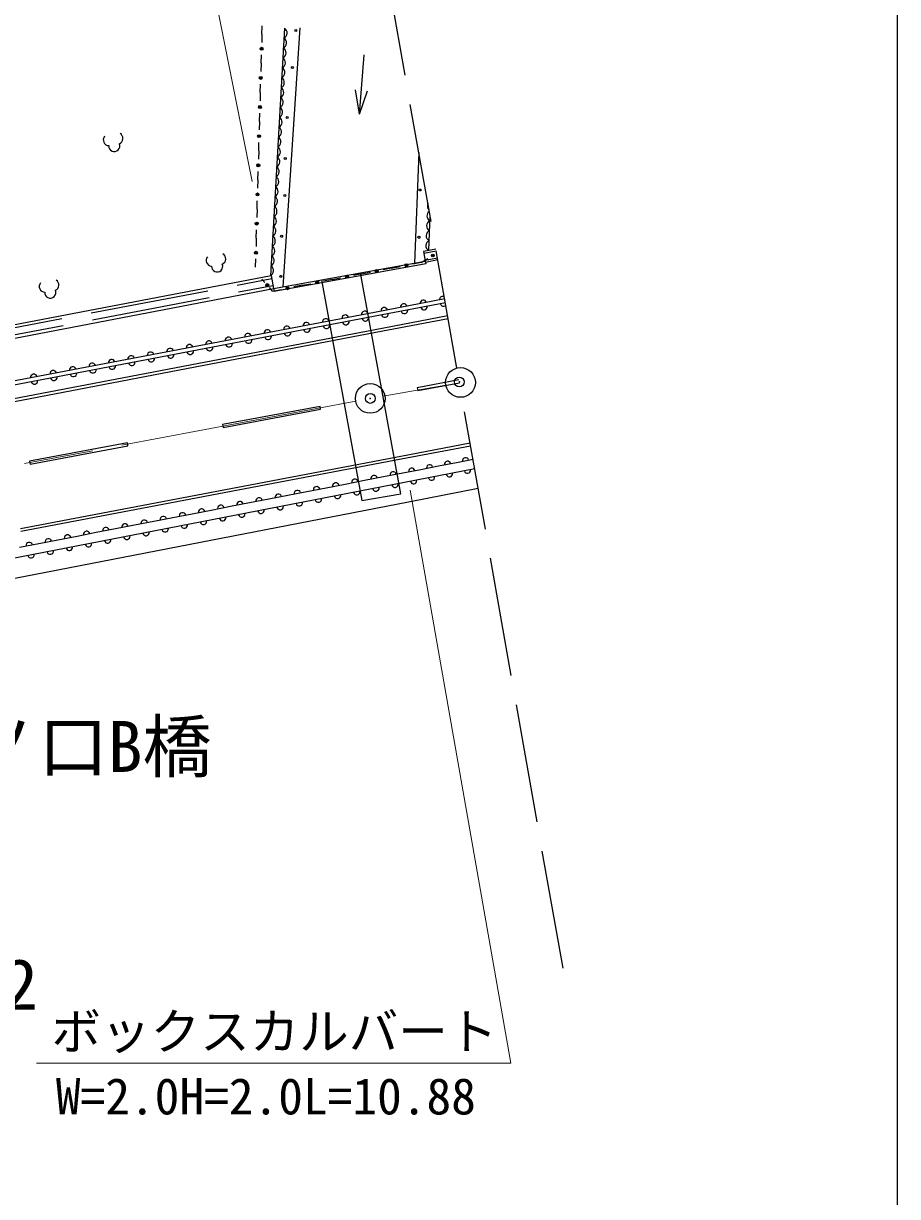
# Model space of a CAD drawing. Units: millimetres, scale not verified. Extents: x 40000 to 680000, y 20000 to 380000.
# Drawn here: x 534893 to 579000, y 255889 to 315068 of the extents above; entities that cross this region are included whole.
import ezdxf
from ezdxf.enums import TextEntityAlignment as Align

# ---------------------------------------------------------------- set-up
doc = ezdxf.new("R2010")
doc.units = ezdxf.units.MM
doc.header["$LTSCALE"] = 1000
doc.header["$PDMODE"] = 32
doc.header["$PDSIZE"] = 500
doc.linetypes.add('CHAIN', pattern=[18.5, 12, -1.5, 3.5, -1.5])
doc.linetypes.add('DASHED', pattern=[7.5, 6, -1.5])
for name, color, linetype, lineweight in [('M-BGD', 7, 'Continuous', 25), ('M-BGD-EXST', 7, 'Continuous', 25), ('M-BMK', 2, 'CHAIN', 13), ('M-BMK-SRVR', 3, 'Continuous', 25), ('M-STR-HTXT', 7, 'Continuous', 13), ('M-STR-STR1', 1, 'Continuous', 25), ('M-STR-STRC', 7, 'Continuous', 25), ('M-TTL-BAND', 7, 'Continuous', 25)]:
    doc.layers.add(name, color=color, linetype=linetype, lineweight=lineweight)
doc.layers.add('M-OTRS', color=6, linetype='Continuous')
doc.styles.add('ＭＳ ゴシック', font='')
doc.styles.get('ＭＳ ゴシック').set_extended_font_data('MS Gothic')

msp = doc.modelspace()

# ---------------------------------------------------------------- linework, layer by layer
at = {"layer": 'M-BGD', "linetype": 'DASHED'}
for p, q in [((556765, 297685), (551669, 326489)), ((555722, 303578), (555101, 303459)), ((555783, 303233), (555164, 303115)), ((516205, 296244), (547419, 302200)), ((516276, 295901), (547485, 301856)), ((562121, 267406), (557025, 296211))]:
    msp.add_line(p, q, dxfattribs=at)
at = {"layer": 'M-BGD'}
for p, q in [((546928, 314527), (546940, 314947)), ((548831, 314846), (547984, 301774)), ((546928, 314527), (546917, 314107)), ((548062, 314829), (547352, 302340)), ((546887, 313057), (546876, 312637)), ((546887, 313057), (546899, 313477)), ((551858, 310495), (552083, 313486)), ((546846, 311587), (546858, 312007)), ((546846, 311587), (546835, 311167)), ((551858, 310495), (551649, 311714)), ((551858, 310495), (552247, 311669)), ((546805, 310117), (546794, 309697)), ((546805, 310117), (546817, 310537)), ((546764, 308647), (546776, 309067)), ((546764, 308647), (546752, 308227)), ((554842, 308550), (554619, 302983)), ((546723, 307177), (546711, 306757)), ((546723, 307177), (546735, 307597)), ((546682, 305706), (546694, 306126)), ((546682, 305706), (546670, 305286)), ((555404, 305377), (555333, 303606)), ((546641, 304236), (546629, 303816)), ((546641, 304236), (546653, 304656)), ((555705, 303677), (555083, 303558)), ((546600, 302766), (546612, 303186)), ((547517, 301689), (555169, 303083)), ((554969, 303013), (554540, 302930)), ((554969, 303013), (555301, 303213)), ((555083, 303558), (555169, 303083)), ((555169, 303083), (555196, 302935)), ((555800, 303135), (555182, 303017)), ((555196, 302935), (547544, 301541)), ((551968, 302435), (551540, 302352)), ((551968, 302435), (552397, 302518)), ((553469, 302724), (553040, 302641)), ((553469, 302724), (553897, 302807)), ((516266, 296408), (547391, 302347)), ((546919, 302171), (547075, 301999)), ((547391, 302347), (547517, 301689)), ((548968, 301857), (548539, 301774)), ((548968, 301857), (549396, 301940)), ((550468, 302146), (550039, 302063)), ((550468, 302146), (550897, 302229)), ((516386, 295749), (547517, 301689)), ((547467, 301568), (547311, 301740)), ((547467, 301568), (547896, 301651)), ((547517, 301689), (547544, 301541)), ((556148, 301169), (552602, 300493)), ((556183, 300972), (552640, 300296)), ((556746, 292923), (557578, 293085)), ((553067, 292208), (554034, 292396)), ((554034, 292396), (554938, 292572)), ((554938, 292572), (555842, 292747)), ((555842, 292747), (556746, 292923)), ((550167, 291646), (551134, 291834)), ((551134, 291834), (552100, 292021)), ((552100, 292021), (553067, 292208)), ((547267, 291084), (548234, 291271)), ((548234, 291271), (549200, 291459)), ((549200, 291459), (550167, 291646)), ((557840, 291608), (554320, 290923)), ((544367, 290522), (545333, 290709)), ((545333, 290709), (546300, 290897)), ((546300, 290897), (547267, 291084)), ((541467, 289959), (542433, 290147)), ((542433, 290147), (543400, 290334)), ((543400, 290334), (544367, 290522)), ((537600, 289210), (538566, 289397)), ((538566, 289397), (539533, 289585)), ((539533, 289585), (540500, 289772)), ((540500, 289772), (541467, 289959)), ((534700, 288648), (535666, 288835)), ((535666, 288835), (536633, 289022)), ((536633, 289022), (537600, 289210))]:
    msp.add_line(p, q, dxfattribs=at)
for points in [[(552602, 300493), (533938, 296941), (510536, 292470)], [(552640, 300296), (533976, 296744), (510573, 292274)], [(557665, 292592), (554129, 291905), (534794, 288157), (511702, 283723)], [(554320, 290923), (534984, 287175), (511889, 282740), (497412, 279992), (479089, 276524), (456687, 272237)]]:
    msp.add_lwpolyline(points, dxfattribs=at)
for centre, radius in [((548640, 314709), 50), ((546908, 313792), 75), ((546908, 313792), 49.5), ((546908, 313792), 24.5), ((548462, 312846), 50), ((546867, 312322), 75), ((546867, 312322), 49.5), ((546867, 312322), 24.5), ((546826, 310852), 75), ((546826, 310852), 49.5), ((546826, 310852), 24.5), ((548198, 310322), 50), ((546785, 309382), 75), ((546785, 309382), 49.5), ((546785, 309382), 24.5), ((546744, 307912), 75), ((546744, 307912), 49.5), ((546744, 307912), 24.5), ((548107, 308253), 50), ((554914, 306666), 50), ((546703, 306442), 75), ((546703, 306442), 49.5), ((546703, 306442), 24.5), ((548089, 306384), 50), ((546662, 304971), 75), ((546662, 304971), 49.5), ((546662, 304971), 24.5), ((547922, 304330), 50), ((554851, 304279), 50), ((546620, 303501), 75), ((546620, 303501), 49.5), ((546620, 303501), 24.5), ((555551, 303362), 75), ((555551, 303362), 49.5), ((555551, 303362), 24.5), ((552718, 302580), 75), ((552718, 302580), 49.5), ((552718, 302580), 24.5), ((554219, 302868), 75), ((554219, 302868), 49.5), ((554219, 302868), 24.5), ((547193, 301870), 75), ((547193, 301870), 49.5), ((547193, 301870), 24.5), ((547879, 302310), 50), ((549718, 302002), 75), ((549718, 302002), 49.5), ((549718, 302002), 24.5), ((551218, 302291), 75), ((551218, 302291), 49.5), ((551218, 302291), 24.5), ((548217, 301713), 75), ((548217, 301713), 49.5), ((548217, 301713), 24.5)]:
    msp.add_circle(centre, radius, dxfattribs=at)
for centre, radius, start, end in [((547886, 314087), 284, 294.85477, 58.63783), ((547915, 314586), 284, 294.85477, 58.63783), ((547858, 313587), 284, 294.85395, 58.63838), ((547829, 313088), 284, 294.85477, 58.63783), ((547801, 312588), 284, 294.85477, 58.63783), ((547773, 312089), 284, 294.85395, 58.63838), ((547716, 311089), 284, 294.85477, 58.63783), ((547744, 311589), 284, 294.85477, 58.63783), ((547687, 310590), 284, 294.85395, 58.63838), ((547659, 310090), 284, 294.85438, 58.63822), ((547631, 309591), 284, 294.85477, 58.63783), ((547602, 309091), 284, 294.85477, 58.63783), ((547545, 308092), 284, 294.85477, 58.63783), ((547574, 308592), 284, 294.85395, 58.63838), ((547517, 307593), 284, 294.85477, 58.63783), ((547489, 307093), 284, 294.85395, 58.63838), ((547460, 306593), 284, 294.85477, 58.63783), ((547432, 306094), 284, 294.85477, 58.63783), ((555559, 305864), 285, 156.34539, 223.71741), ((547403, 305594), 284, 294.85477, 58.63783), ((555539, 305362), 285, 127.18635, 239.41348), ((547347, 304595), 284, 294.85477, 58.63783), ((547375, 305095), 284, 294.85395, 58.63838), ((555519, 304860), 285, 116.01162, 239.41345), ((547318, 304096), 284, 294.85477, 58.63783), ((555499, 304358), 285, 116.01045, 239.41548), ((547290, 303596), 284, 294.85395, 58.63838), ((555479, 303857), 285, 116.01118, 239.41363), ((547261, 303097), 284, 294.85477, 58.63783), ((547233, 302597), 284, 294.85477, 58.63783), ((556059, 301133), 168, 65.92111, 184.52946), ((553099, 300569), 168, 17.06735, 184.53031), ((554086, 300757), 168, 17.06818, 184.52946), ((555072, 300945), 168, 17.06554, 184.53041), ((555103, 300785), 168, 197.06826, 4.52766), ((556089, 300973), 168, 197.06735, 313.26629), ((550150, 300008), 168, 16.7973, 184.75336), ((551132, 300195), 168, 16.7992, 184.75146), ((551163, 300033), 168, 196.7973, 4.75336), ((552115, 300382), 168, 16.7992, 184.75146), ((552145, 300220), 168, 196.7973, 4.75336), ((553130, 300409), 168, 197.06735, 4.53031), ((554116, 300597), 168, 197.06639, 4.52954), ((547203, 299447), 168, 16.7973, 184.75336), ((548185, 299634), 168, 16.79813, 184.75251), ((548216, 299472), 168, 196.7992, 4.75146), ((549168, 299821), 168, 16.79813, 184.75251), ((549198, 299659), 168, 196.7992, 4.75146), ((550181, 299846), 168, 196.7973, 4.75336), ((543274, 298700), 168, 16.7973, 184.75336), ((544256, 298887), 168, 16.7973, 184.75336), ((545238, 299073), 168, 16.7973, 184.75336), ((545269, 298912), 168, 196.7973, 4.75336), ((546221, 299260), 168, 16.7973, 184.75336), ((546251, 299099), 168, 196.79917, 4.75148), ((547234, 299285), 168, 196.7992, 4.75146), ((540327, 298139), 168, 16.7973, 184.75336), ((541309, 298326), 168, 16.79813, 184.75251), ((542291, 298513), 168, 16.79813, 184.75251), ((542322, 298351), 168, 196.7973, 4.75336), ((543305, 298538), 168, 196.7973, 4.75336), ((544287, 298725), 168, 196.7973, 4.75336), ((537380, 297578), 168, 16.7992, 184.75146), ((538362, 297765), 168, 16.7992, 184.75146), ((539344, 297952), 168, 16.7992, 184.75146), ((539375, 297790), 168, 196.7973, 4.75336), ((540358, 297977), 168, 196.7973, 4.75336), ((541340, 298164), 168, 196.7973, 4.75336), ((535415, 297204), 168, 16.79813, 184.75251), ((536397, 297391), 168, 16.7992, 184.75146), ((536428, 297229), 168, 196.7973, 4.75336), ((537411, 297416), 168, 196.7973, 4.75336), ((538393, 297603), 168, 196.79727, 4.75338), ((535446, 297042), 168, 196.7973, 4.75336), ((556295, 292832), 154, 12.32971, 189.67538), ((557199, 293008), 154, 12.3288, 189.67631), ((553553, 292288), 165, 16.11759, 185.82315), ((554487, 292480), 154, 12.32971, 189.67538), ((555391, 292656), 154, 12.32971, 189.67538), ((556389, 292348), 154, 192.33255, 9.67251), ((557293, 292524), 154, 192.33161, 9.67347), ((550653, 291725), 165, 16.11943, 185.82306), ((551620, 291913), 165, 16.11668, 185.82583), ((552587, 292100), 165, 16.11762, 185.82312), ((553643, 291826), 165, 196.12114, 5.8213), ((554581, 291996), 154, 192.33064, 9.67442), ((555485, 292172), 154, 192.33161, 9.67347), ((547753, 291163), 165, 16.11675, 185.82402), ((548720, 291351), 165, 16.11943, 185.82306), ((549686, 291538), 165, 16.11859, 185.82393), ((550743, 291263), 165, 196.11933, 5.82136), ((551710, 291451), 165, 196.11924, 5.8232), ((552676, 291638), 165, 196.1203, 5.82216), ((543886, 290413), 165, 16.11943, 185.82306), ((544853, 290601), 165, 16.11859, 185.82393), ((545820, 290788), 165, 16.11946, 185.82303), ((546786, 290976), 165, 16.11752, 185.82496), ((547843, 290701), 165, 196.11839, 5.82407), ((548809, 290889), 165, 196.12114, 5.8213), ((549776, 291076), 165, 196.1203, 5.82216), ((540986, 289851), 165, 16.11668, 185.82583), ((541953, 290039), 165, 16.11759, 185.82315), ((542919, 290226), 165, 16.11859, 185.82393), ((544942, 290139), 165, 196.1203, 5.82216), ((545909, 290326), 165, 196.12117, 5.82127), ((546876, 290514), 165, 196.11846, 5.82226), ((538086, 289289), 165, 16.11859, 185.82393), ((539053, 289476), 165, 16.11946, 185.82303), ((540019, 289664), 165, 16.11859, 185.82393), ((541075, 289389), 165, 196.12114, 5.8213), ((542042, 289577), 165, 196.1203, 5.82216), ((543009, 289764), 165, 196.1203, 5.82216), ((543976, 289952), 165, 196.1193, 5.82139), ((535186, 288727), 165, 16.11752, 185.82496), ((536152, 288914), 165, 16.11675, 185.82402), ((537119, 289102), 165, 16.11943, 185.82306), ((538175, 288827), 165, 196.12117, 5.82127), ((539142, 289015), 165, 196.12114, 5.8213), ((540109, 289202), 165, 196.11846, 5.82226), ((535275, 288265), 165, 196.1203, 5.82216), ((536242, 288452), 165, 196.1193, 5.82139), ((537208, 288640), 165, 196.11839, 5.82407)]:
    msp.add_arc(centre, radius, start, end, dxfattribs=at)
at = {"layer": 'M-BGD-EXST'}
for centre, radius, start, end in [((539627, 309266), 288, 292.60193, 59.47009), ((539209, 309191), 288, 140.67285, 267.54414), ((539479, 308886), 283, 176.38671, 23.7578), ((544396, 303119), 288, 140.67441, 267.54258), ((544814, 303194), 288, 292.60037, 59.47165), ((544666, 302814), 283, 176.38671, 23.7578), ((535976, 301799), 288, 140.67324, 267.54375), ((536395, 301873), 288, 292.60232, 59.4697), ((536246, 301493), 283, 176.38671, 23.7578)]:
    msp.add_arc(centre, radius, start, end, dxfattribs=at)
at = {"layer": 'M-BMK'}
for p, q in [((553037, 296265), (556208, 296826)), ((551658, 296013), (455015, 277820))]:
    msp.add_line(p, q, dxfattribs=at)
at = {"layer": 'M-BMK-SRVR'}
for centre in [(556947, 296957), (552395, 296152)]:
    msp.add_circle(centre, 750, dxfattribs=at)
msp.add_point((552395, 296152), dxfattribs=at)
at = {"layer": 'M-OTRS'}
msp.add_point((556889, 296981), dxfattribs=at)
at = {"layer": 'M-STR-HTXT'}
msp.add_line((546437, 307102), (541441, 332050), dxfattribs=at)
msp.add_lwpolyline([(554410, 291522), (559481, 262618), (535544, 262618)], dxfattribs=at)
at = {"layer": 'M-STR-STR1'}
for p, q in [((553935, 291335), (551904, 302488)), ((549936, 302130), (551962, 291009)), ((551962, 291009), (553935, 291335))]:
    msp.add_line(p, q, dxfattribs=at)
at = {"layer": 'M-STR-STRC'}
for p, q in [((556300, 300312), (552643, 299617)), ((556326, 300164), (552671, 299469)), ((552643, 299617), (533971, 296049)), ((552671, 299469), (533999, 295902)), ((556870, 297089), (554768, 296692)), ((549858, 295752), (544942, 294830)), ((540136, 293910), (535196, 292979)), ((553929, 293244), (557433, 293907)), ((553957, 293097), (557459, 293759)), ((534737, 289598), (553929, 293244)), ((534765, 289451), (553957, 293097))]:
    msp.add_line(p, q, dxfattribs=at)
for points in [[(554768, 296692), (554795, 296545), (556896, 296941)], [(544942, 294830), (544969, 294683), (549885, 295605), (549858, 295752)], [(535196, 292979), (535224, 292832), (540164, 293762), (540136, 293910)]]:
    msp.add_lwpolyline(points, dxfattribs=at)
at = {"layer": 'M-TTL-BAND'}
msp.add_line((579000, 20000), (579000, 370000), dxfattribs=at)

# ---------------------------------------------------------------- texts
at = {"layer": 'M-STR-HTXT', "style": 'ＭＳ ゴシック'}
for s, p in [('橋名\u3000\u3000\u3000第2辰ノ口B橋', (505905, 279877)), ('全幅\u3000\u3000\u3000W1=10.2', (505905, 267877))]:
    msp.add_text(s, height=2566, dxfattribs=at).set_placement(p, align=Align.TOP_LEFT)
for s, p in [('ボックスカルバート', (547557, 264221)), ('W=2.0H=2.0L=10.88', (547126, 260948))]:
    msp.add_text(s, height=1833, dxfattribs=at).set_placement(p, align=Align.MIDDLE_CENTER)

doc.saveas('drawing.dxf')
